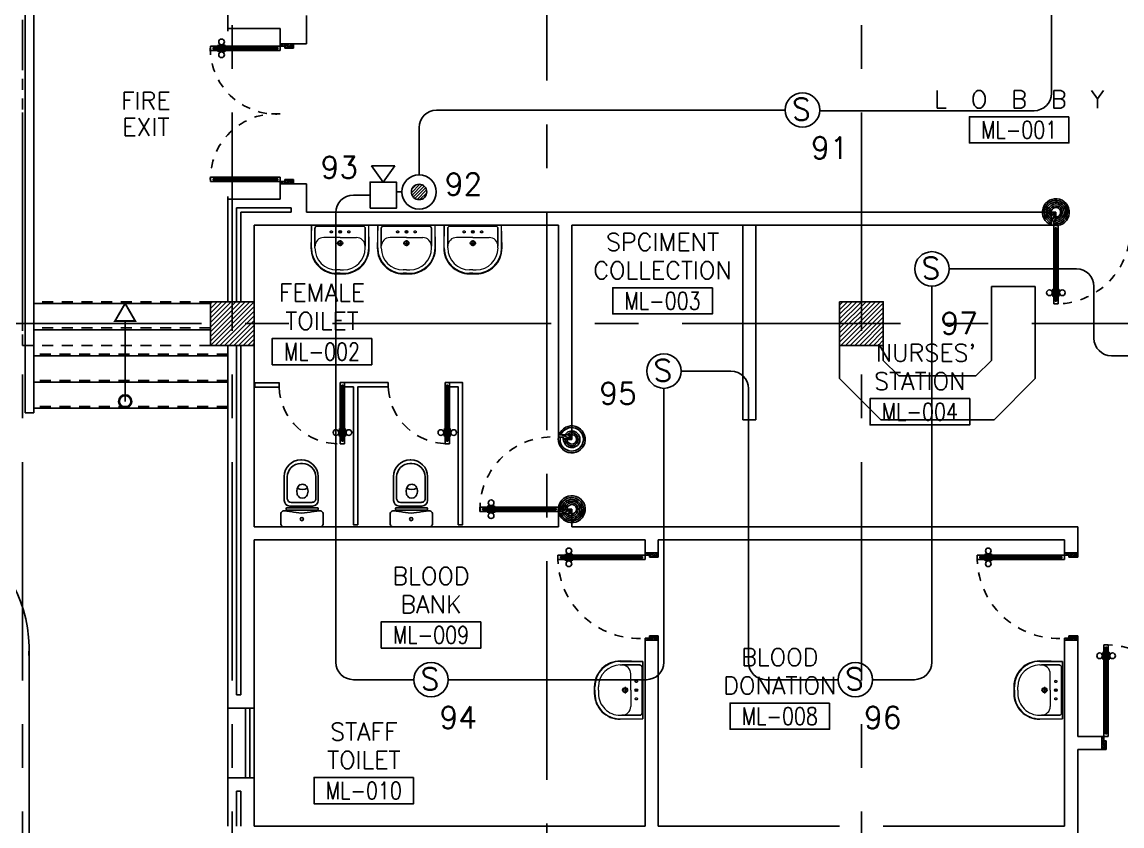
# Model space of a CAD drawing. Extents: x -0.4 to 91.7, y -13.9 to 77.4.
# Drawn here: x 8.8 to 21.38, y 36.52 to 45.72 of the extents above; entities that cross this region are included whole.
import ezdxf
from ezdxf.enums import TextEntityAlignment as Align

# ---------------------------------------------------------------- set-up
doc = ezdxf.new("R2010")
doc.units = 0
doc.header["$MEASUREMENT"] = 0
doc.header["$PDMODE"] = 3
doc.header["$PDSIZE"] = 0.1
for name, pattern in [('CENTERX2', [4, 2.5, -0.5, 0.5, -0.5]), ('DASHED', [0.75, 0.5, -0.25]), ('HIDDEN', [0.375, 0.25, -0.125]), ('HIDDEN2', [0.1875, 0.125, -0.0625])]:
    doc.linetypes.add(name, pattern=pattern)
doc.layers.get('0').update_dxf_attribs({"color": 11, "linetype": 'CONTINUOUS'})
doc.layers.get('DEFPOINTS').update_dxf_attribs({"color": 11, "linetype": 'CONTINUOUS'})
for name, color, linetype in [('A-JEERI', 11, 'CONTINUOUS'), ('AX-DIM', 11, 'CONTINUOUS'), ('AXES', 11, 'CENTERX2'), ('CANOPY-LN', 11, 'CONTINUOUS'), ('COL', 11, 'CONTINUOUS'), ('COUNTER', 11, 'CONTINUOUS'), ('DOOR', 11, 'CONTINUOUS'), ('E-FIRE', 4, 'CONTINUOUS'), ('E-WIRE', 4, 'CONTINUOUS'), ('FIX', 11, 'CONTINUOUS'), ('Handrail', 11, 'CONTINUOUS'), ('HAT', 11, 'CONTINUOUS'), ('INSUL', 11, 'CONTINUOUS'), ('ME-FIX', 11, 'CONTINUOUS'), ('PART', 11, 'CONTINUOUS'), ('RM-BOX', 11, 'CONTINUOUS'), ('RM-NAME', 11, 'CONTINUOUS'), ('RM-NO', 11, 'CONTINUOUS'), ('STR', 11, 'CONTINUOUS'), ('SUNI-FUR', 11, 'CONTINUOUS'), ('WALL', 11, 'CONTINUOUS'), ('WIN', 11, 'CONTINUOUS')]:
    doc.layers.add(name, color=color, linetype=linetype)
doc.styles.add('ROMANS', font='ROMANS.shx', dxfattribs={"width": 0.6})
doc.dimstyles.new('STANDARD in', dxfattribs={"dimtxt": 0.2, "dimasz": 0.1, "dimexe": 0.07, "dimexo": 0.05, "dimgap": 0.1, "dimtad": 1, "dimdec": 0, "dimlfac": 1000, "dimzin": 0, "dimdsep": 46, "dimtxsty": 'ROMANS', "dimblk": 'ARCHTICK', "dimcen": 0.05, "dimdle": 0.05, "dimclrd": 7, "dimclre": 7, "dimclrt": 2, "dimadec": 0, "dimazin": 0, "dimtfac": 1, "dimtdec": 0, "dimtmove": 2, "dimatfit": 3, "dimldrblk": 'ARCHTICK', "dimfxl": 0, "dimtolj": 1, "dimtzin": 0, "dimarcsym": 0})

# ---------------------------------------------------------------- blocks, each defined once
blk = doc.blocks.new('_ARCHTICK')
at = {"color": 0, "linetype": 'ByBlock', "const_width": 0.15}
blk.add_lwpolyline([(-0.5, -0.5), (0.5, 0.5)], dxfattribs=at)
blk = doc.blocks.new('*D178')
at = {"layer": 'AX-DIM', "color": 7, "lineweight": -2}
for p, q in [((10.901, 64.12), (0.98, 64.12)), ((1.05, 4.75), (1.05, 64.17)), ((10.901, 4.8), (0.98, 4.8))]:
    blk.add_line(p, q, dxfattribs=at)
at = {"layer": 'DEFPOINTS', "color": 0}
for p in [(1.05, 64.12), (10.951, 64.12), (10.951, 4.8)]:
    blk.add_point(p, dxfattribs=at)
at = {"layer": 'AX-DIM', "color": 7, "lineweight": -2, "xscale": 0.1, "yscale": 0.1, "zscale": 0.1}
for p, rotation in [((1.05, 64.12), 90), ((1.05, 4.8), 270)]:
    blk.add_blockref('_ARCHTICK', p, dxfattribs=dict(at, rotation=rotation))
at = {"layer": 'AX-DIM', "color": 2, "insert": (0.85, 34.46), "char_height": 0.2, "attachment_point": 5, "rotation": 90, "style": 'ROMANS'}
blk.add_mtext('\\A1;59320', dxfattribs=at)
blk = doc.blocks.new('DOOR90')
at = {"layer": 'DOOR', "color": 7, "linetype": 'ByBlock'}
for p, q in [((-150, 0), (0, 0)), ((-150, 0), (-150, -25)), ((0, -50), (-114, 0)), ((0, -50), (-40, 0)), ((0, -50), (0, 0)), ((-1000, -25), (-1050, -25)), ((-1050, -75), (-1050, -25)), ((-1050, -25), (-1050, -75)), ((-1000, -75), (-1050, -75)), ((-1000, -42), (-1020, -42)), ((-1020, -42), (-1020, -58)), ((-1000, -58), (-1020, -58)), ((-1000, -25), (-1000, -42)), ((-1000, -58), (-1000, -75)), ((-878, -18), (-968, -18)), ((-968, -25), (-968, -18)), ((-968, -75), (-968, -82)), ((-878, -82), (-968, -82)), ((-955, -9), (-890, -9)), ((-955, -18), (-955, -9)), ((-955, -18), (-890, -18)), ((-955, -82), (-890, -82)), ((-955, -82), (-955, -91)), ((-955, -91), (-890, -91)), ((-890, -18), (-890, -9)), ((-890, -82), (-890, -91)), ((-878, -25), (-878, -18)), ((-878, -75), (-878, -82)), ((-200, -25), (-150, -25)), ((-200, -42), (-200, -25)), ((-180, -42), (-200, -42)), ((-200, -58), (-180, -58)), ((-200, -75), (-200, -58)), ((-150, -75), (-200, -75)), ((-180, -58), (-180, -42)), ((-150, -25), (-100, -25)), ((-150, -75), (-150, -25)), ((-100, -25), (-100, -50)), ((0, -50), (-100, -37)), ((-100, -50), (0, -50)), ((-150, -875), (-100, -875)), ((-150, -900), (-150, -875)), ((0, -850), (-114, -900)), ((-100, -875), (-100, -850)), ((0, -850), (-100, -863)), ((-100, -850), (0, -850)), ((0, -850), (-40, -900)), ((0, -850), (0, -900)), ((-150, -900), (0, -900)), ((0, -900), (-150, -900))]:
    blk.add_line(p, q, dxfattribs=at)
at = {"layer": 'DOOR', "linetype": 'ByBlock'}
for p, q in [((-200, -25), (-1000, -25)), ((-200, -42), (-1000, -42)), ((-200, -58), (-1000, -58)), ((-1000, -75), (-200, -75))]:
    blk.add_line(p, q, dxfattribs=at)
at = {"layer": 'DOOR', "color": 7, "linetype": 'ByBlock'}
for centre in [(-923, 24), (-923, -124)]:
    blk.add_circle(centre, 32.4, dxfattribs=at)
for centre, radius, start, end in [((0, -50), 154, 161.1053, 166.2858), ((0, -50), 94.4, 148.0182, 180), ((0, -50), 134, 158.1598, 169.28), ((0, -50), 114, 154.0838, 167.3774), ((0, -50), 74.4, 137.7764, 180), ((0, -50), 54.4, 113.2074, 180), ((0, -50), 34.4, 90, 180), ((0, -50), 14.4, 90, 180), ((0, -850), 134, 190.72, 201.8402), ((0, -850), 94.4, 180, 211.9818), ((0, -850), 74.4, 180, 222.2236), ((0, -850), 54.4, 180, 246.7926), ((0, -850), 34.4, 180, 270), ((0, -850), 14.4, 180, 270), ((0, -850), 154, 193.7142, 198.8947)]:
    blk.add_arc(centre, radius, start, end, dxfattribs=at)
at = {"layer": 'DOOR', "linetype": 'HIDDEN', "ltscale": 0.5}
blk.add_arc((-222, -50), 828, 178.2701, 275.003, dxfattribs=at)
blk = doc.blocks.new('RM1')
at = {"layer": 'RM-BOX'}
blk.add_lwpolyline([(570, -200), (-570, -200), (-570, -500), (570, -500)], close=True, dxfattribs=at)
at = {"layer": 'RM-NAME', "style": 'ROMANS'}
for tag, p in [('ROOMNAME1', (0, 324)), ('ROOMNAME2', (0, 0))]:
    blk.add_attdef(tag, text='', height=200, dxfattribs=at).set_placement(p, align=Align.MIDDLE)
at = {"layer": 'RM-NO', "style": 'ROMANS', "width": 0.8}
blk.add_attdef('ROOMNO', text='', height=200, dxfattribs=at).set_placement((0, -350), align=Align.MIDDLE)
blk = doc.blocks.new('*X102')
at = {"color": 0}
for p, q in [((24139, 47951), (24589, 48401)), ((24139, 48004), (24536, 48401)), ((24139, 48057), (24483, 48401)), ((24139, 48110), (24430, 48401)), ((24139, 48163), (24377, 48401)), ((24139, 48216), (24324, 48401)), ((24139, 48269), (24271, 48401)), ((24139, 48322), (24218, 48401)), ((24139, 48375), (24165, 48401)), ((24142, 47901), (24639, 48398)), ((24195, 47901), (24639, 48345)), ((24248, 47901), (24639, 48292)), ((24301, 47901), (24639, 48239)), ((24354, 47901), (24639, 48186)), ((24407, 47901), (24639, 48133)), ((24460, 47901), (24639, 48080)), ((24513, 47901), (24639, 48027)), ((24566, 47901), (24639, 47974)), ((24620, 47901), (24639, 47921))]:
    blk.add_line(p, q, dxfattribs=at)
blk = doc.blocks.new('COL50')
at = {"layer": 'COL'}
blk.add_lwpolyline([(-250, 250), (-250, -250), (250, -250), (250, 250)], close=True, dxfattribs=at)
blk = doc.blocks.new('A$C5C1537D1')
at = {"layer": 'DOOR', "color": 0, "linetype": 'ByBlock'}
for p, q in [((25, 900), (25, 950)), ((75, 950), (25, 950)), ((25, 950), (75, 950)), ((25, 900), (42, 900)), ((42, 900), (42, 920)), ((42, 920), (58, 920)), ((58, 900), (58, 920)), ((58, 900), (75, 900)), ((75, 900), (75, 950)), ((1525, 900), (1525, 950)), ((1525, 950), (1575, 950)), ((1575, 950), (1525, 950)), ((1542, 900), (1525, 900)), ((1542, 900), (1542, 920)), ((1558, 920), (1542, 920)), ((1558, 900), (1558, 920)), ((1575, 900), (1558, 900)), ((1575, 900), (1575, 950)), ((1509, 855), (1509, 790)), ((1518, 855), (1509, 855)), ((1518, 790), (1509, 790)), ((1518, 778), (1518, 868)), ((1525, 868), (1518, 868)), ((1518, 855), (1518, 790)), ((1525, 778), (1518, 778)), ((1575, 868), (1582, 868)), ((1575, 778), (1582, 778)), ((1582, 778), (1582, 868)), ((1582, 855), (1582, 790)), ((1582, 855), (1591, 855)), ((1582, 790), (1591, 790)), ((1591, 855), (1591, 790)), ((0, 150), (25, 150)), ((0, 0), (0, 150)), ((25, 200), (25, 150)), ((42, 200), (25, 200)), ((25, 150), (25, 100)), ((75, 150), (25, 150)), ((42, 180), (42, 200)), ((58, 180), (42, 180)), ((58, 200), (58, 180)), ((75, 200), (58, 200)), ((75, 150), (75, 200)), ((1525, 150), (1525, 200)), ((1525, 200), (1542, 200)), ((1525, 150), (1575, 150)), ((1542, 200), (1542, 180)), ((1542, 180), (1558, 180)), ((1558, 180), (1558, 200)), ((1558, 200), (1575, 200)), ((1575, 200), (1575, 150)), ((1575, 150), (1575, 100)), ((1600, 150), (1575, 150)), ((1600, 0), (1600, 150)), ((50, 0), (0, 0)), ((25, 100), (50, 100)), ((50, 100), (50, 0)), ((1575, 100), (1550, 100)), ((1550, 100), (1550, 0)), ((1550, 0), (1600, 0))]:
    blk.add_line(p, q, dxfattribs=at)
at = {"layer": 'DOOR', "linetype": 'ByBlock'}
for p, q in [((25, 200), (25, 900)), ((42, 200), (42, 900)), ((58, 200), (58, 900)), ((75, 900), (75, 200)), ((1525, 900), (1525, 200)), ((1542, 200), (1542, 900)), ((1558, 200), (1558, 900)), ((1575, 200), (1575, 900))]:
    blk.add_line(p, q, dxfattribs=at)
at = {"layer": 'DOOR', "color": 9, "linetype": 'ByBlock'}
for p, q in [((50, 0), (0, 114)), ((50, 0), (0, 40)), ((50, 0), (37, 100)), ((1550, 0), (1600, 114)), ((1550, 0), (1563, 100)), ((1550, 0), (1600, 40))]:
    blk.add_line(p, q, dxfattribs=at)
at = {"layer": 'DOOR', "color": 0, "linetype": 'ByBlock'}
for centre in [(1476, 823), (1624, 823)]:
    blk.add_circle(centre, 32.4, dxfattribs=at)
at = {"layer": 'DOOR', "linetype": 'HIDDEN', "ltscale": 0.5}
for centre, start, end in [((50, 199), 356.2751, 91.9062), ((1550, 199), 88.0938, 183.7249)]:
    blk.add_arc(centre, 752, start, end, dxfattribs=at)
at = {"layer": 'DOOR', "color": 9, "linetype": 'ByBlock'}
for centre, radius, start, end in [((50, 0), 154, 103.7142, 108.8947), ((50, 0), 134, 100.72, 111.8402), ((1550, 0), 134, 68.1598, 79.28), ((1550, 0), 154, 71.1053, 76.2858), ((50, 0), 114, 102.6226, 115.9162), ((50, 0), 94.4, 90, 121.9818), ((50, 0), 74.4, 90, 132.2236), ((50, 0), 54.4, 90, 156.7926), ((50, 0), 34.4, 90, 180), ((50, 0), 14.4, 90, 180), ((1550, 0), 94.4, 58.0182, 90), ((1550, 0), 74.4, 47.7764, 90), ((1550, 0), 54.4, 23.2074, 90), ((1550, 0), 34.4, 0, 90), ((1550, 0), 14.4, 0, 90), ((1550, 0), 114, 64.0838, 77.3774)]:
    blk.add_arc(centre, radius, start, end, dxfattribs=at)
at = {"layer": 'WALL', "linetype": 'ByBlock'}
for p, q in [((0, 150), (0, 0)), ((1600, 150), (1600, 0))]:
    blk.add_line(p, q, dxfattribs=at)
blk = doc.blocks.new('LAV-003')
at = {"layer": 'FIX', "linetype": 'ByBlock'}
blk.add_line((-328, -25), (328, -25), dxfattribs=at)
at = {"layer": 'FIX', "linetype": 'Continuous', "lineweight": 20}
for p, q in [((-328, -285), (-328, -25)), ((328, -285), (328, -25)), ((0, -165), (-187, -165)), ((0, -165), (187, -165)), ((-288, -285), (-288, -265)), ((287, -285), (287, -265)), ((0, -535), (-38, -535)), ((0, -575), (-38, -575)), ((0, -535), (38, -535)), ((0, -575), (38, -575))]:
    blk.add_line(p, q, dxfattribs=at)
at = {"layer": 'FIX', "linetype": 'ByBlock', "ltscale": 0.3}
for p, q in [((-288, -265), (-288, -60)), ((0, -35), (-262, -35)), ((0, -35), (262, -35)), ((287, -265), (287, -60))]:
    blk.add_line(p, q, dxfattribs=at)
at = {"layer": 'FIX', "lineweight": 20}
for p, q in [((-16, -101), (15, -101)), ((0, -85), (0, -116))]:
    blk.add_line(p, q, dxfattribs=at)
at = {"layer": 'FIX', "linetype": 'DASHED', "lineweight": 20, "ltscale": 0.04}
for p, q in [((-36, -230), (37, -230)), ((0, -194), (0, -266))]:
    blk.add_line(p, q, dxfattribs=at)
at = {"layer": 'FIX', "linetype": 'Continuous', "lineweight": 20}
blk.add_lwpolyline([(295, -25), (0, -25), (-328, -25), (-334, -285, 0.414214), (-38, -582), (0, -582), (38, -582, 0.414214), (334, -285), (328, -25), (0, -25)], format="xyb", dxfattribs=at)
at = {"layer": 'FIX', "linetype": 'HIDDEN', "lineweight": 20, "ltscale": 0.05}
for centre in [(-100, -101), (100, -101)]:
    blk.add_circle(centre, 12.4, dxfattribs=at)
at = {"layer": 'FIX', "lineweight": 20}
for centre, radius in [((0, -101), 15.5), ((0, -230), 29.5), ((0, -230), 22.5)]:
    blk.add_circle(centre, radius, dxfattribs=at)
at = {"layer": 'FIX', "linetype": 'ByBlock', "ltscale": 0.3}
for centre, start, end in [((-262, -60), 90, 180), ((262, -60), 0, 90)]:
    blk.add_arc(centre, 25, start, end, dxfattribs=at)
at = {"layer": 'FIX', "linetype": 'Continuous', "lineweight": 20}
for centre, radius, start, end in [((-187, -265), 100, 90, 180), ((187, -265), 100, 0, 90), ((-38, -285), 290, 180, 270), ((-38, -285), 250, 180, 270), ((38, -285), 290, 270, 0), ((38, -285), 250, 270, 0)]:
    blk.add_arc(centre, radius, start, end, dxfattribs=at)
blk = doc.blocks.new('*X103')
at = {"color": 0}
for p, q in [((31339, 47939), (31802, 48401)), ((31339, 47992), (31749, 48401)), ((31339, 48045), (31696, 48401)), ((31339, 48098), (31643, 48401)), ((31339, 48151), (31590, 48401)), ((31339, 48204), (31537, 48401)), ((31339, 48257), (31483, 48401)), ((31339, 48310), (31430, 48401)), ((31339, 48363), (31377, 48401)), ((31355, 47901), (31839, 48386)), ((31408, 47901), (31839, 48332)), ((31461, 47901), (31839, 48279)), ((31514, 47901), (31839, 48226)), ((31567, 47901), (31839, 48173)), ((31620, 47901), (31839, 48120)), ((31673, 47901), (31839, 48067)), ((31726, 47901), (31839, 48014)), ((31779, 47901), (31839, 47961)), ((31832, 47901), (31839, 47908))]:
    blk.add_line(p, q, dxfattribs=at)
blk = doc.blocks.new('A$C272A55A0')
at = {"layer": 'DOOR', "color": 0, "linetype": 'ByBlock'}
for p, q in [((0, 900), (0, 1050)), ((50, 1050), (0, 1050)), ((50, 950), (50, 1050)), ((1750, 950), (1750, 1050)), ((1750, 1050), (1800, 1050)), ((1800, 1050), (1800, 900)), ((0, 900), (25, 900)), ((25, 950), (50, 950)), ((25, 900), (25, 950)), ((75, 900), (25, 900)), ((25, 850), (25, 900)), ((75, 900), (75, 850)), ((1725, 900), (1775, 900)), ((1725, 900), (1725, 850)), ((1775, 950), (1750, 950)), ((1775, 900), (1775, 950)), ((1800, 900), (1775, 900)), ((1775, 850), (1775, 900)), ((42, 850), (25, 850)), ((58, 870), (42, 870)), ((42, 870), (42, 850)), ((58, 850), (58, 870)), ((75, 850), (58, 850)), ((1725, 850), (1742, 850)), ((1742, 870), (1758, 870)), ((1742, 850), (1742, 870)), ((1758, 870), (1758, 850)), ((1758, 850), (1775, 850)), ((1718, 160), (1709, 160)), ((1709, 95), (1709, 160)), ((1725, 173), (1718, 173)), ((1718, 173), (1718, 83)), ((1718, 95), (1718, 160)), ((1775, 173), (1782, 173)), ((1782, 173), (1782, 83)), ((1782, 160), (1791, 160)), ((1782, 95), (1782, 160)), ((1791, 95), (1791, 160)), ((25, 50), (42, 50)), ((25, 50), (25, 0)), ((25, 0), (75, 0)), ((75, 0), (25, 0)), ((42, 50), (42, 30)), ((42, 30), (58, 30)), ((58, 50), (75, 50)), ((58, 50), (58, 30)), ((75, 50), (75, 0)), ((1718, 95), (1709, 95)), ((1725, 83), (1718, 83)), ((1742, 50), (1725, 50)), ((1725, 50), (1725, 0)), ((1775, 0), (1725, 0)), ((1725, 0), (1775, 0)), ((1742, 50), (1742, 30)), ((1758, 30), (1742, 30)), ((1775, 50), (1758, 50)), ((1758, 50), (1758, 30)), ((1775, 83), (1782, 83)), ((1775, 50), (1775, 0)), ((1782, 95), (1791, 95))]:
    blk.add_line(p, q, dxfattribs=at)
at = {"layer": 'DOOR', "color": 9, "linetype": 'ByBlock'}
for p, q in [((50, 1050), (0, 1010)), ((50, 1050), (0, 937)), ((50, 1050), (37, 950)), ((1750, 1050), (1800, 1010)), ((1750, 1050), (1800, 937)), ((1750, 1050), (1763, 950))]:
    blk.add_line(p, q, dxfattribs=at)
at = {"layer": 'DOOR', "linetype": 'ByBlock'}
for p, q in [((25, 850), (25, 50)), ((42, 850), (42, 50)), ((58, 850), (58, 50)), ((75, 50), (75, 850)), ((1725, 50), (1725, 850)), ((1742, 850), (1742, 50)), ((1758, 850), (1758, 50)), ((1775, 850), (1775, 50))]:
    blk.add_line(p, q, dxfattribs=at)
at = {"layer": 'DOOR', "color": 0, "linetype": 'ByBlock'}
for centre in [(1676, 128), (1824, 128)]:
    blk.add_circle(centre, 32.4, dxfattribs=at)
at = {"layer": 'DOOR', "color": 9, "linetype": 'ByBlock'}
for centre, radius, start, end in [((50, 1050), 54.4, 203.2074, 270), ((50, 1050), 34.4, 180, 270), ((50, 1050), 14.4, 180, 270), ((1750, 1050), 14.4, 270, 0), ((1750, 1050), 34.4, 270, 0), ((1750, 1050), 54.4, 270, 336.7926), ((50, 1050), 74.4, 227.7764, 270), ((50, 1050), 94.4, 238.0182, 270), ((50, 1050), 114, 244.0838, 257.3774), ((50, 1050), 134, 248.1598, 259.28), ((50, 1050), 154, 251.1053, 256.2858), ((1750, 1050), 74.4, 270, 312.2236), ((1750, 1050), 94.4, 270, 301.9818), ((1750, 1050), 114, 282.6226, 295.9162), ((1750, 1050), 134, 280.72, 291.8402), ((1750, 1050), 154, 283.7142, 288.8947)]:
    blk.add_arc(centre, radius, start, end, dxfattribs=at)
at = {"layer": 'DOOR', "linetype": 'HIDDEN', "ltscale": 0.5}
for centre, start, end in [((50, 851), 268.3174, 3.2965), ((1750, 851), 176.7035, 271.6826)]:
    blk.add_arc(centre, 851, start, end, dxfattribs=at)
at = {"layer": 'WALL', "linetype": 'ByBlock'}
blk.add_line((1800, 900), (1800, 1050), dxfattribs=at)
blk = doc.blocks.new('DOOR110')
at = {"layer": 'DOOR', "color": 7, "linetype": 'ByBlock'}
for p, q in [((-150, 0), (-150, -25)), ((-150, 0), (0, 0)), ((0, -50), (-114, 0)), ((0, -50), (-40, 0)), ((0, -50), (0, 0)), ((-1200, -25), (-1200, -75)), ((-1200, -75), (-1200, -25)), ((-1150, -25), (-1200, -25)), ((-1150, -75), (-1200, -75)), ((-1170, -42), (-1170, -58)), ((-1150, -42), (-1170, -42)), ((-1150, -58), (-1170, -58)), ((-1150, -25), (-1150, -42)), ((-1150, -58), (-1150, -75)), ((-1118, -25), (-1118, -18)), ((-1028, -18), (-1118, -18)), ((-1118, -75), (-1118, -82)), ((-1028, -82), (-1118, -82)), ((-1105, -18), (-1105, -9)), ((-1105, -9), (-1040, -9)), ((-1105, -18), (-1040, -18)), ((-1105, -82), (-1105, -91)), ((-1105, -82), (-1040, -82)), ((-1105, -91), (-1040, -91)), ((-1040, -18), (-1040, -9)), ((-1040, -82), (-1040, -91)), ((-1028, -25), (-1028, -18)), ((-1028, -75), (-1028, -82)), ((-200, -42), (-200, -25)), ((-200, -25), (-150, -25)), ((-180, -42), (-200, -42)), ((-200, -75), (-200, -58)), ((-200, -58), (-180, -58)), ((-150, -75), (-200, -75)), ((-180, -58), (-180, -42)), ((-150, -75), (-150, -25)), ((-150, -25), (-100, -25)), ((-100, -25), (-100, -50)), ((0, -50), (-100, -37)), ((-100, -50), (0, -50)), ((-150, -1075), (-100, -1075)), ((-150, -1100), (-150, -1075)), ((-150, -1100), (0, -1100)), ((0, -1100), (-150, -1100)), ((0, -1050), (-114, -1100)), ((-100, -1075), (-100, -1050)), ((0, -1050), (-100, -1063)), ((-100, -1050), (0, -1050)), ((0, -1050), (-40, -1100)), ((0, -1050), (0, -1100))]:
    blk.add_line(p, q, dxfattribs=at)
at = {"layer": 'DOOR', "linetype": 'ByBlock'}
for p, q in [((-200, -25), (-1150, -25)), ((-200, -42), (-1150, -42)), ((-200, -58), (-1150, -58)), ((-1150, -75), (-200, -75))]:
    blk.add_line(p, q, dxfattribs=at)
at = {"layer": 'DOOR', "color": 7, "linetype": 'ByBlock'}
for centre in [(-1073, 24), (-1073, -124)]:
    blk.add_circle(centre, 32.4, dxfattribs=at)
for centre, radius, start, end in [((0, -50), 154, 161.1053, 166.2858), ((0, -50), 94.4, 148.0182, 180), ((0, -50), 134, 158.1598, 169.28), ((0, -50), 114, 154.0838, 167.3774), ((0, -50), 74.4, 137.7764, 180), ((0, -50), 54.4, 113.2074, 180), ((0, -50), 34.4, 90, 180), ((0, -50), 14.4, 90, 180), ((0, -1050), 154, 193.7142, 198.8947), ((0, -1050), 134, 190.72, 201.8402), ((0, -1050), 94.4, 180, 211.9818), ((0, -1050), 74.4, 180, 222.2236), ((0, -1050), 54.4, 180, 246.7926), ((0, -1050), 34.4, 180, 270), ((0, -1050), 14.4, 180, 270)]:
    blk.add_arc(centre, radius, start, end, dxfattribs=at)
at = {"layer": 'DOOR', "linetype": 'HIDDEN', "ltscale": 0.5}
blk.add_arc((-150, -25), 1050, 180, 270, dxfattribs=at)
blk = doc.blocks.new('2')
at = {"layer": 'SUNI-FUR', "linetype": 'Continuous'}
for p, q in [((0.014, 0.765), (0.004, 0.765)), ((0.016, 0.724), (-0.003, 0.724)), ((-0.185, 0.576), (-0.185, 0.3)), ((-0.159, 0.57), (-0.159, 0.32)), ((0.168, 0.32), (0.168, 0.57)), ((0.203, 0.3), (0.203, 0.576)), ((-0.065, 0.438), (-0.07, 0.406)), ((-0.07, 0.406), (-0.065, 0.375)), ((-0.005, 0.487), (-0.029, 0.481)), ((0.019, 0.481), (-0.005, 0.487)), ((0.06, 0.406), (0.055, 0.438)), ((0.057, 0.377), (0.06, 0.406)), ((-0.113, 0.279), (0.008, 0.279)), ((-0.029, 0.331), (-0.005, 0.326)), ((-0.005, 0.326), (0.019, 0.331)), ((0.001, 0.279), (0.123, 0.279)), ((0.008, 0.279), (0.001, 0.279)), ((-0.241, 0.03), (-0.241, 0.15)), ((-0.211, 0.18), (-0.17, 0.18)), ((-0.186, 0.199), (-0.186, 0.208)), ((-0.176, 0.218), (0.172, 0.218)), ((0.172, 0.189), (-0.176, 0.189)), ((-0.122, 0.237), (0.009, 0.237)), ((0.009, 0.237), (0.14, 0.237)), ((0.174, 0.18), (0.211, 0.18)), ((0.174, 0.18), (0.174, 0.18)), ((0.182, 0.208), (0.182, 0.199)), ((0.241, 0.15), (0.241, 0.03)), ((0.211, 0), (-0.211, 0))]:
    blk.add_line(p, q, dxfattribs=at)
blk.add_circle((0.002, 0.087), 0.0184, dxfattribs=at)
for centre, radius, start, end in [((0.004, 0.576), 0.189, 90, 180), ((0.014, 0.576), 0.189, 0, 90), ((-0.005, 0.57), 0.154, 90, 180), ((0.014, 0.57), 0.154, 0, 90), ((0.013, 0.412), 0.082, 141.0758, 161.504), ((-0.007, 0.537), 0.112, 239.4234, 302.9162), ((0.002, 0.421), 0.0682, 117.1532, 141.0758), ((-0.012, 0.421), 0.0682, 38.9242, 62.8468), ((-0.023, 0.412), 0.082, 18.496, 38.9242), ((-0.122, 0.3), 0.063, 180, 270), ((-0.116, 0.322), 0.0432, 183.5129, 273.5129), ((0.013, 0.401), 0.082, 198.496, 218.9242), ((0.002, 0.392), 0.0682, 218.9242, 242.8468), ((-0.012, 0.392), 0.0682, 297.1532, 321.0758), ((-0.029, 0.406), 0.0901, 321.0758, 341.504), ((0.125, 0.322), 0.0432, 266.4871, 356.4871), ((0.14, 0.3), 0.063, 270, 0), ((-0.211, 0.15), 0.03, 90, 180), ((-0.176, 0.208), 0.01, 90, 180), ((-0.176, 0.199), 0.01, 180, 270), ((-0.201, -0.252), 0.433, 79.7535, 85.8109), ((0.075, 1.126), 0.973, 258.1938, 265.7347), ((-0.07, 1.126), 0.973, 274.2653, 281.8062), ((0.206, -0.252), 0.433, 94.1891, 100.2465), ((0.172, 0.208), 0.01, 0, 90), ((0.172, 0.199), 0.01, 270, 0), ((0.211, 0.15), 0.03, 0, 90), ((-0.211, 0.03), 0.03, 180, 270), ((0.211, 0.03), 0.03, 270, 0)]:
    blk.add_arc(centre, radius, start, end, dxfattribs=at)
blk = doc.blocks.new('A$C24ED45A6')
at = {"layer": 'DOOR', "color": 0, "linetype": 'ByBlock'}
for p, q in [((925, 1100), (925, 1150)), ((925, 1150), (975, 1150)), ((975, 1150), (925, 1150)), ((975, 1100), (975, 1150)), ((909, 1055), (909, 990)), ((918, 1055), (909, 1055)), ((918, 978), (918, 1068)), ((925, 1068), (918, 1068)), ((918, 1055), (918, 990)), ((942, 1100), (925, 1100)), ((942, 1100), (942, 1120)), ((958, 1120), (942, 1120)), ((958, 1100), (958, 1120)), ((975, 1100), (958, 1100)), ((975, 1068), (982, 1068)), ((982, 978), (982, 1068)), ((982, 1055), (982, 990)), ((982, 1055), (991, 1055)), ((991, 1055), (991, 990)), ((918, 990), (909, 990)), ((925, 978), (918, 978)), ((975, 978), (982, 978)), ((982, 990), (991, 990)), ((0, 0), (0, 150)), ((0, 150), (25, 150)), ((25, 150), (25, 100)), ((925, 150), (925, 200)), ((925, 200), (942, 200)), ((925, 150), (975, 150)), ((942, 200), (942, 180)), ((942, 180), (958, 180)), ((958, 180), (958, 200)), ((958, 200), (975, 200)), ((975, 200), (975, 150)), ((1000, 150), (975, 150)), ((975, 150), (975, 100)), ((1000, 150), (1000, 0)), ((50, 0), (0, 0)), ((25, 100), (50, 100)), ((50, 100), (50, 0)), ((975, 100), (950, 100)), ((950, 100), (950, 0)), ((950, 0), (1000, 0))]:
    blk.add_line(p, q, dxfattribs=at)
at = {"layer": 'DOOR', "linetype": 'ByBlock'}
for p, q in [((925, 1100), (925, 200)), ((942, 200), (942, 1100)), ((958, 200), (958, 1100)), ((975, 200), (975, 1100))]:
    blk.add_line(p, q, dxfattribs=at)
at = {"layer": 'DOOR', "color": 9, "linetype": 'ByBlock'}
for p, q in [((50, 0), (0, 114)), ((50, 0), (0, 40)), ((50, 0), (37, 100)), ((950, 0), (1000, 114)), ((950, 0), (963, 100)), ((950, 0), (1000, 40))]:
    blk.add_line(p, q, dxfattribs=at)
at = {"layer": 'DOOR', "color": 0, "linetype": 'ByBlock'}
for centre in [(876, 1023), (1024, 1023)]:
    blk.add_circle(centre, 32.4, dxfattribs=at)
at = {"layer": 'DOOR', "linetype": 'HIDDEN', "ltscale": 0.5}
blk.add_arc((950, 222), 928, 88.456, 184.4816, dxfattribs=at)
at = {"layer": 'DOOR', "color": 9, "linetype": 'ByBlock'}
for centre, radius, start, end in [((50, 0), 154, 103.7142, 108.8947), ((50, 0), 134, 100.72, 111.8402), ((950, 0), 134, 68.1598, 79.28), ((950, 0), 154, 71.1053, 76.2858), ((50, 0), 114, 102.6226, 115.9162), ((50, 0), 94.4, 90, 121.9818), ((50, 0), 74.4, 90, 132.2236), ((50, 0), 54.4, 90, 156.7926), ((50, 0), 34.4, 90, 180), ((50, 0), 14.4, 90, 180), ((950, 0), 94.4, 58.0182, 90), ((950, 0), 74.4, 47.7764, 90), ((950, 0), 54.4, 23.2074, 90), ((950, 0), 34.4, 0, 90), ((950, 0), 14.4, 0, 90), ((950, 0), 114, 64.0838, 77.3774)]:
    blk.add_arc(centre, radius, start, end, dxfattribs=at)
at = {"layer": 'WALL'}
blk.add_line((1000, 0), (1000, 150), dxfattribs=at)
blk = doc.blocks.new('MCP')
at = {"color": 1}
for p, q in [((-88, -9), (9, 88)), ((-82, 33), (-33, 82)), ((-80, -36), (36, 80)), ((-66, -58), (58, 66)), ((-47, -74), (74, 47)), ((-23, -85), (85, 23)), ((10, -88), (88, -10))]:
    blk.add_line(p, q, dxfattribs=at)
at = {"layer": 'E-FIRE'}
blk.add_circle((0, 0), 197, dxfattribs=at)
at = {"layer": 'E-FIRE', "color": 4}
blk.add_circle((0, 0), 88.1, dxfattribs=at)
blk = doc.blocks.new('S')
at = {"layer": 'E-FIRE'}
blk.add_circle((0, 0), 197, dxfattribs=at)
at = {"layer": 'E-FIRE', "color": 3, "style": 'ROMANS'}
blk.add_text('S', height=250, dxfattribs=at).set_placement((-119, -115))
blk = doc.blocks.new('ES')
at = {"layer": 'E-FIRE'}
blk.add_line((-135, 485), (134, 485), dxfattribs=at)
for points in [[(-135, 485), (0, 300)], [(0, 300), (0, 300), (134, 485)]]:
    blk.add_lwpolyline(points, dxfattribs=at)
blk.add_lwpolyline([(-150, 0), (150, 0), (150, 300), (-150, 300)], close=True, dxfattribs=at)

msp = doc.modelspace()

# ---------------------------------------------------------------- linework, layer by layer
at = {"layer": 'AXES'}
for p, q in [((8.8014, -1.8143), (8.8014, 76.6632)), ((11.2014, -1.8143), (11.2014, 76.6632)), ((18.4014, -1.8143), (18.4014, 76.6632)), ((14.8014, 5.05), (14.8014, 63.87)), ((0.35, 42.27), (69.4414, 42.27))]:
    msp.add_line(p, q, dxfattribs=at)
at = {"layer": 'CANOPY-LN', "linetype": 'HIDDEN2'}
for q in [(8.8014, 49.72), (10.9514, 42.02)]:
    msp.add_line((8.8014, 42.02), q, dxfattribs=at)
at = {"layer": 'COUNTER'}
for p, q in [((19.8899, 42.695), (20.3899, 42.695)), ((19.8899, 42.695), (19.8899, 41.8475)), ((20.3899, 42.695), (20.3899, 41.6404)), ((18.1514, 41.6404), (18.1514, 42.02)), ((18.6514, 41.8475), (18.6514, 42.02)), ((18.6514, 41.8475), (18.8289, 41.67)), ((19.8899, 41.8475), (19.7124, 41.67)), ((18.8289, 41.67), (19.7124, 41.67)), ((18.1514, 41.6404), (18.6218, 41.17)), ((20.3899, 41.6404), (19.9195, 41.17)), ((18.6218, 41.17), (19.9195, 41.17))]:
    msp.add_line(p, q, dxfattribs=at)
at = {"layer": 'DOOR', "linetype": 'ByBlock'}
for p, q in [((12.4371, 41.595), (12.4371, 41.545)), ((12.4371, 41.595), (12.4871, 41.595)), ((12.4371, 40.945), (12.4371, 41.545)), ((12.4371, 41.545), (12.4541, 41.545)), ((12.4541, 41.545), (12.4541, 41.565)), ((12.4541, 41.565), (12.4701, 41.565)), ((12.4541, 41.545), (12.4541, 40.945)), ((12.4701, 41.565), (12.4701, 41.545)), ((12.4701, 41.545), (12.4701, 40.945)), ((12.4701, 41.545), (12.4871, 41.545)), ((12.4871, 41.545), (12.4871, 40.945)), ((13.6371, 41.595), (13.6371, 41.545)), ((13.6371, 41.595), (13.6871, 41.595)), ((13.6371, 40.945), (13.6371, 41.545)), ((13.6371, 41.545), (13.6541, 41.545)), ((13.6541, 41.545), (13.6541, 41.565)), ((13.6541, 41.565), (13.6701, 41.565)), ((13.6541, 41.545), (13.6541, 40.945)), ((13.6701, 41.565), (13.6701, 41.545)), ((13.6701, 41.545), (13.6701, 40.945)), ((13.6701, 41.545), (13.6871, 41.545)), ((13.6871, 41.545), (13.6871, 40.945)), ((12.4209, 40.99), (12.4209, 41.0548)), ((12.4299, 41.0548), (12.4209, 41.0548)), ((12.4299, 41.0674), (12.4299, 40.9774)), ((12.4371, 41.0674), (12.4299, 41.0674)), ((12.4299, 40.99), (12.4299, 41.0548)), ((12.4871, 41.0674), (12.4943, 41.0674)), ((12.4943, 41.0674), (12.4943, 40.9774)), ((12.4943, 40.99), (12.4943, 41.0548)), ((12.4943, 41.0548), (12.5033, 41.0548)), ((12.5033, 40.99), (12.5033, 41.0548)), ((13.6209, 40.99), (13.6209, 41.0548)), ((13.6299, 41.0548), (13.6209, 41.0548)), ((13.6299, 41.0674), (13.6299, 40.9774)), ((13.6371, 41.0674), (13.6299, 41.0674)), ((13.6299, 40.99), (13.6299, 41.0548)), ((13.6871, 41.0674), (13.6943, 41.0674)), ((13.6943, 41.0674), (13.6943, 40.9774)), ((13.6943, 40.99), (13.6943, 41.0548)), ((13.6943, 41.0548), (13.7033, 41.0548)), ((13.7033, 40.99), (13.7033, 41.0548)), ((12.4299, 40.99), (12.4209, 40.99)), ((12.4371, 40.9774), (12.4299, 40.9774)), ((12.4371, 40.945), (12.4371, 40.895)), ((12.4541, 40.945), (12.4371, 40.945)), ((12.4541, 40.945), (12.4541, 40.925)), ((12.4701, 40.925), (12.4541, 40.925)), ((12.4701, 40.945), (12.4701, 40.925)), ((12.4871, 40.945), (12.4701, 40.945)), ((12.4871, 40.9774), (12.4943, 40.9774)), ((12.4871, 40.945), (12.4871, 40.895)), ((12.4943, 40.99), (12.5033, 40.99)), ((13.6299, 40.99), (13.6209, 40.99)), ((13.6371, 40.9774), (13.6299, 40.9774)), ((13.6371, 40.945), (13.6371, 40.895)), ((13.6541, 40.945), (13.6371, 40.945)), ((13.6541, 40.945), (13.6541, 40.925)), ((13.6701, 40.925), (13.6541, 40.925)), ((13.6701, 40.945), (13.6701, 40.925)), ((13.6871, 40.945), (13.6701, 40.945)), ((13.6871, 40.9774), (13.6943, 40.9774)), ((13.6871, 40.945), (13.6871, 40.895)), ((13.6943, 40.99), (13.7033, 40.99)), ((12.4371, 40.895), (12.4871, 40.895)), ((12.4871, 40.895), (12.4371, 40.895)), ((13.6371, 40.895), (13.6871, 40.895)), ((13.6871, 40.895), (13.6371, 40.895))]:
    msp.add_line(p, q, dxfattribs=at)
at = {"layer": 'DOOR', "color": 0, "linetype": 'ByBlock'}
for p, q in [((12.4871, 41.545), (12.4871, 41.595)), ((13.6871, 41.545), (13.6871, 41.595))]:
    msp.add_line(p, q, dxfattribs=at)
at = {"layer": 'DOOR', "linetype": 'ByBlock'}
for centre in [(12.3886, 41.0224), (12.5356, 41.0224), (13.5886, 41.0224), (13.7356, 41.0224)]:
    msp.add_circle(centre, 0.0324, dxfattribs=at)
at = {"layer": 'DOOR', "linetype": 'HIDDEN', "ltscale": 0.5}
for centre in [(12.4121, 41.57), (13.6621, 41.57)]:
    msp.add_arc(centre, 0.6755, 182.1211, 272.1211, dxfattribs=at)
at = {"layer": 'E-WIRE'}
for p, q in [((20.5764, 47.9813), (20.5764, 44.906)), ((19.4052, 42.896), (20.8625, 42.896)), ((16.3381, 41.7256), (16.9078, 41.7256)), ((13.279, 38.1945), (12.587, 38.1945))]:
    msp.add_line(p, q, dxfattribs=at)
at = {"layer": 'E-WIRE', "color": 4}
for p, q in [((17.5296, 44.7125), (13.5389, 44.7125)), ((17.9236, 44.706), (20.3764, 44.706)), ((13.3389, 43.9732), (13.3389, 44.5125)), ((12.7796, 43.7392), (12.587, 43.7392)), ((13.1421, 43.7761), (13.0796, 43.7761)), ((12.387, 43.5392), (12.387, 38.3945))]:
    msp.add_line(p, q, dxfattribs=at)
at = {"layer": 'E-WIRE'}
for centre, start, end in [((20.3764, 44.906), 270, 0), ((20.8625, 42.696), 0, 90), ((16.9078, 41.5256), 0, 90), ((12.587, 38.3945), 180, 270)]:
    msp.add_arc(centre, 0.2, start, end, dxfattribs=at)
at = {"layer": 'E-WIRE', "color": 4}
for centre in [(13.5389, 44.5125), (12.587, 43.5392)]:
    msp.add_arc(centre, 0.2, 90, 180, dxfattribs=at)
at = {"layer": 'Handrail'}
for p, q in [((8.8305, 45.645), (8.8305, 54.645)), ((8.9305, 45.645), (8.9305, 54.645)), ((8.8305, 41.2493), (8.8305, 45.645)), ((8.9305, 41.2493), (8.9305, 45.645)), ((8.9305, 41.2493), (8.8305, 41.2493))]:
    msp.add_line(p, q, dxfattribs=at)
at = {"layer": 'INSUL'}
for p, q in [((11.2514, 42.52), (11.2514, 43.595)), ((11.2514, 43.595), (11.8764, 43.595)), ((11.8764, 43.595), (11.8764, 43.545)), ((11.3014, 42.52), (11.3014, 43.545)), ((11.3014, 43.545), (11.8764, 43.545)), ((11.2514, 38.02), (11.2514, 42.02)), ((11.3014, 38.02), (11.3014, 42.02)), ((11.2514, 38.02), (11.3014, 38.02)), ((11.2514, 36.92), (11.3014, 36.92)), ((11.2514, 36.52), (11.2514, 36.92)), ((11.3014, 36.52), (11.3014, 36.92))]:
    msp.add_line(p, q, dxfattribs=at)
at = {"layer": 'ME-FIX', "color": 4}
for p, q in [((19.2081, 42.6989), (19.2081, 38.3945)), ((21.0625, 42.696), (21.0625, 42.1017)), ((23.8886, 41.9017), (21.2625, 41.9017)), ((16.1411, 41.5285), (16.1411, 38.3945)), ((17.1078, 41.5256), (17.1078, 38.3945)), ((13.6731, 38.1945), (15.9411, 38.1945)), ((18.1358, 38.1945), (17.3078, 38.1945)), ((18.5299, 38.1945), (19.0081, 38.1945))]:
    msp.add_line(p, q, dxfattribs=at)
for centre, start, end in [((21.2625, 42.1017), 180, 270), ((15.9411, 38.3945), 270, 0), ((17.3078, 38.3945), 180, 270), ((19.0081, 38.3945), 270, 0)]:
    msp.add_arc(centre, 0.2, start, end, dxfattribs=at)
at = {"layer": 'PART'}
msp.add_line((11.7371, 41.545), (11.7371, 41.595), dxfattribs=at)
msp.add_lwpolyline([(11.7372, 41.593), (11.7372, 41.543), (11.4602, 41.543), (11.4602, 41.593)], close=True, dxfattribs=at)
for points in [[(12.9871, 41.595), (12.9871, 41.545), (12.6371, 41.545), (12.6371, 39.968), (12.5871, 39.968), (12.5871, 41.545), (12.4871, 41.545), (12.4871, 41.595), (12.9871, 41.595)], [(13.6871, 41.595), (13.6871, 41.545), (13.7871, 41.545), (13.7871, 39.968), (13.8371, 39.968), (13.8371, 41.595), (13.6871, 41.595)]]:
    msp.add_lwpolyline(points, dxfattribs=at)
at = {"layer": 'STR'}
for p, q in [((11.1514, 45.645), (11.1514, 45.615)), ((11.1514, 43.695), (11.1514, 43.725)), ((10.9505, 42.5), (8.9305, 42.5)), ((9.9755, 41.38), (9.9755, 42.3)), ((10.9505, 42.2), (8.9305, 42.2)), ((11.1505, 41.9), (8.9305, 41.9)), ((11.1505, 41.6), (8.9305, 41.6)), ((11.1505, 41.3), (8.9305, 41.3))]:
    msp.add_line(p, q, dxfattribs=at)
at = {"layer": 'STR', "linetype": 'HIDDEN2'}
for p, q in [((10.9505, 42.52), (8.9305, 42.52)), ((10.9505, 42.22), (8.9305, 42.22)), ((11.1505, 41.92), (8.9305, 41.92)), ((11.1505, 41.62), (8.9305, 41.62)), ((11.1505, 41.32), (8.9305, 41.32))]:
    msp.add_line(p, q, dxfattribs=at)
at = {"layer": 'STR', "const_width": 0.0215}
msp.add_lwpolyline([(9.8601, 42.3), (10.091, 42.3), (9.9755, 42.5)], close=True, dxfattribs=at)
at = {"layer": 'STR'}
for radius in [0.075, 0.065]:
    msp.add_circle((9.9755, 41.38), radius, dxfattribs=at)
at = {"layer": 'WALL'}
for p, q in [((11.1514, 45.645), (11.1514, 47.87)), ((12.0514, 45.47), (12.0514, 45.795)), ((11.1514, 45.645), (11.7514, 45.645)), ((11.7514, 45.645), (11.7514, 45.47)), ((11.7514, 45.47), (12.0514, 45.47)), ((11.7514, 43.87), (12.0514, 43.87)), ((11.7514, 43.87), (11.7514, 43.695)), ((12.0514, 43.545), (12.0514, 43.87)), ((11.1514, 42.52), (11.1514, 43.695)), ((11.1514, 43.695), (11.7514, 43.695)), ((12.0514, 43.545), (20.5764, 43.545)), ((20.5764, 43.545), (20.5764, 43.395)), ((11.4514, 42.52), (11.4514, 43.395)), ((11.4514, 43.395), (14.9365, 43.395)), ((14.9365, 43.395), (14.9365, 40.995)), ((15.0865, 43.395), (15.0865, 40.995)), ((15.0865, 43.395), (20.5764, 43.395)), ((17.044, 41.17), (17.044, 43.395)), ((17.194, 41.17), (17.194, 43.395)), ((11.1514, 37.87), (11.1514, 42.02)), ((11.4514, 39.945), (11.4514, 42.02)), ((17.194, 41.17), (17.044, 41.17)), ((14.9365, 40.995), (15.0865, 40.995)), ((14.9365, 40.095), (15.0865, 40.095)), ((14.9365, 40.095), (14.9365, 39.945)), ((15.0865, 40.095), (15.0865, 39.945)), ((11.4514, 39.945), (14.9365, 39.945)), ((15.0865, 39.945), (20.8764, 39.945)), ((20.8764, 39.945), (20.8764, 39.645)), ((11.4514, 39.795), (15.9264, 39.795)), ((11.4514, 37.87), (11.4514, 39.795)), ((15.9264, 39.645), (15.9264, 39.795)), ((16.0764, 39.795), (20.7264, 39.795)), ((16.0764, 39.645), (16.0764, 39.795)), ((20.7264, 39.795), (20.7264, 39.645)), ((15.9264, 39.645), (16.0764, 39.645)), ((20.7264, 39.645), (20.8764, 39.645)), ((15.9264, 38.645), (16.0764, 38.645)), ((15.9264, 38.645), (15.9264, 36.52)), ((16.0764, 38.645), (16.0764, 36.52)), ((20.7264, 38.645), (20.8764, 38.645)), ((20.7264, 38.645), (20.7264, 36.52)), ((20.8764, 38.645), (20.8764, 37.545)), ((8.8764, 38.5455), (8.8764, 32.77)), ((11.1514, 37.87), (11.4514, 37.87)), ((20.8764, 37.57), (20.8764, 37.545)), ((20.8764, 37.545), (21.1514, 37.545)), ((21.1514, 37.395), (21.1514, 37.545)), ((20.8764, 37.395), (20.8764, 36.045)), ((20.8764, 37.395), (21.1514, 37.395)), ((11.1514, 37.07), (11.4514, 37.07)), ((11.1514, 36.52), (11.1514, 37.07)), ((11.4514, 36.52), (11.4514, 37.07)), ((11.4514, 36.52), (15.9264, 36.52)), ((16.0764, 36.52), (18.1514, 36.52)), ((18.6514, 36.52), (20.7264, 36.52))]:
    msp.add_line(p, q, dxfattribs=at)
msp.add_arc((7.3014, 38.5455), 1.575, 357.25838, 180, dxfattribs=at)
at = {"layer": 'WIN'}
for p, q in [((11.1514, 37.07), (11.1514, 37.87)), ((11.3514, 37.07), (11.3514, 37.87)), ((11.4014, 37.07), (11.4014, 37.87)), ((11.4514, 37.07), (11.4514, 37.87))]:
    msp.add_line(p, q, dxfattribs=at)

# ---------------------------------------------------------------- block references
at = {"layer": 'A-JEERI', "linetype": 'ByBlock', "xscale": 0.001000000047497451, "yscale": 0.0009999999892897904, "zscale": 0.001}
for p in [(12.4355, 43.42), (13.1943, 43.42), (13.9549, 43.42)]:
    msp.add_blockref('LAV-003', p, dxfattribs=at)
at = {"layer": 'COL', "xscale": 0.001000000047497451, "yscale": 0.0009999999892897904, "zscale": 0.001}
for p in [(11.2014, 42.27), (18.4014, 42.27)]:
    msp.add_blockref('COL50', p, dxfattribs=at)
at = {"layer": 'DOOR', "color": 0, "yscale": 0.0009999999892897904, "zscale": 0.001}
for name, p, xscale, rotation in [('A$C5C1537D1', (11.9014, 43.87), 0.0009999999892897904, 90), ('DOOR90', (15.0865, 40.095), -0.001000000047497451, 180), ('A$C24ED45A6', (16.0764, 38.645), 0.0009999999892897904, 90), ('A$C24ED45A6', (20.8764, 38.645), 0.0009999999892897904, 90)]:
    msp.add_blockref(name, p, dxfattribs=dict(at, xscale=xscale, rotation=rotation))
at = {"layer": 'DOOR', "color": 0, "xscale": -0.001000000047497451, "yscale": 0.0009999999892897904, "zscale": 0.001}
msp.add_blockref('A$C272A55A0', (22.3764, 42.4946), dxfattribs=at)
at = {"layer": 'DOOR', "xscale": -0.0009999999892897904, "yscale": 0.0009999999892897904, "zscale": 0.001, "rotation": 90}
msp.add_blockref('DOOR110', (21.1514, 37.395), dxfattribs=at)
at = {"layer": 'E-FIRE', "color": 4, "xscale": 0.0009999999892897904, "yscale": 0.0009999999892897904, "zscale": 0.001}
for name, p in [('S', (17.7267, 44.714)), ('ES', (12.9296, 43.5892)), ('MCP', (13.3392, 43.7761)), ('S', (19.2081, 42.896)), ('S', (16.1411, 41.7256)), ('S', (13.4761, 38.1945)), ('S', (18.3329, 38.1945))]:
    msp.add_blockref(name, p, dxfattribs=at)
at = {"layer": 'HAT', "xscale": 0.001000000047497451, "yscale": 0.0009999999892897904, "zscale": 0.001}
for p, values in [((16.1257, 42.8795), {'ROOMNO': 'ML-003', 'ROOMNAME2': 'COLLECTION', 'ROOMNAME1': 'SPCIMENT'}), ((12.2283, 42.2991), {'ROOMNO': 'ML-002', 'ROOMNAME2': 'TOILET', 'ROOMNAME1': 'FEMALE'}), ((19.0704, 41.6108), {'ROOMNO': 'ML-004', 'ROOMNAME2': 'STATION', 'ROOMNAME1': " NURSES'"}), ((13.4764, 39.0569), {'ROOMNO': 'ML-009', 'ROOMNAME2': 'BANK', 'ROOMNAME1': 'BLOOD'}), ((17.4678, 38.1274), {'ROOMNO': 'ML-008', 'ROOMNAME2': 'DONATION', 'ROOMNAME1': 'BLOOD'}), ((12.7073, 37.2753), {'ROOMNO': 'ML-010', 'ROOMNAME2': 'TOILET', 'ROOMNAME1': 'STAFF'})]:
    msp.add_blockref('RM1', p, dxfattribs=at).add_auto_attribs(values)
for name in ['*X102', '*X103']:
    msp.add_blockref(name, (-13.1878, -5.881), dxfattribs=at)
at = {"layer": 'SUNI-FUR', "xscale": -1}
for p in [(11.9994, 39.945), (13.2506, 39.945)]:
    msp.add_blockref('2', p, dxfattribs=at)
at = {"layer": 'WALL', "xscale": 0.001000000047497451, "yscale": 0.0009999999892897904, "zscale": 0.001}
msp.add_blockref('RM1', (20.2064, 44.8368), dxfattribs=at).add_auto_attribs({'ROOMNO': 'ML-001', 'ROOMNAME2': 'L  O  B  B  Y'})
at = {"layer": 'WALL', "xscale": 0.0009999999892897904, "yscale": 0.0009999999892897904, "zscale": 0.001, "rotation": 270}
for p in [(15.9264, 38.0748), (20.7264, 38.0748)]:
    msp.add_blockref('LAV-003', p, dxfattribs=at)

# ---------------------------------------------------------------- texts
at = {"layer": 'E-FIRE', "color": 4, "style": 'ROMANS'}
for s, p in [('91', (17.8244, 44.1561)), ('93', (12.2123, 43.933)), ('92', (13.634, 43.7404)), ('97', (19.3058, 42.1481)), ('95', (15.4021, 41.3465)), ('94', (13.5737, 37.6366)), ('96', (18.4306, 37.6366))]:
    msp.add_text(s, height=0.25, dxfattribs=at).set_placement(p)
at = {"layer": 'RM-NAME', "style": 'ROMANS'}
for s, p in [('FIRE', (10.2129, 44.82)), ('EXIT', (10.2129, 44.52))]:
    msp.add_text(s, height=0.2, dxfattribs=at).set_placement(p, align=Align.MIDDLE)

# ---------------------------------------------------------------- dimensions: what is measured, and where the dimension line sits
at = {"layer": 'AX-DIM'}
dim = msp.add_linear_dim(base=(1.05, 64.12), p1=(10.9514, 4.8), p2=(10.9514, 64.12), angle=90, dimstyle='STANDARD in', dxfattribs=at)
dim.commit()
dim.dimension.update_dxf_attribs({"geometry": '*D178', "text_midpoint": (0.85, 34.46)})

doc.saveas('drawing.dxf')
